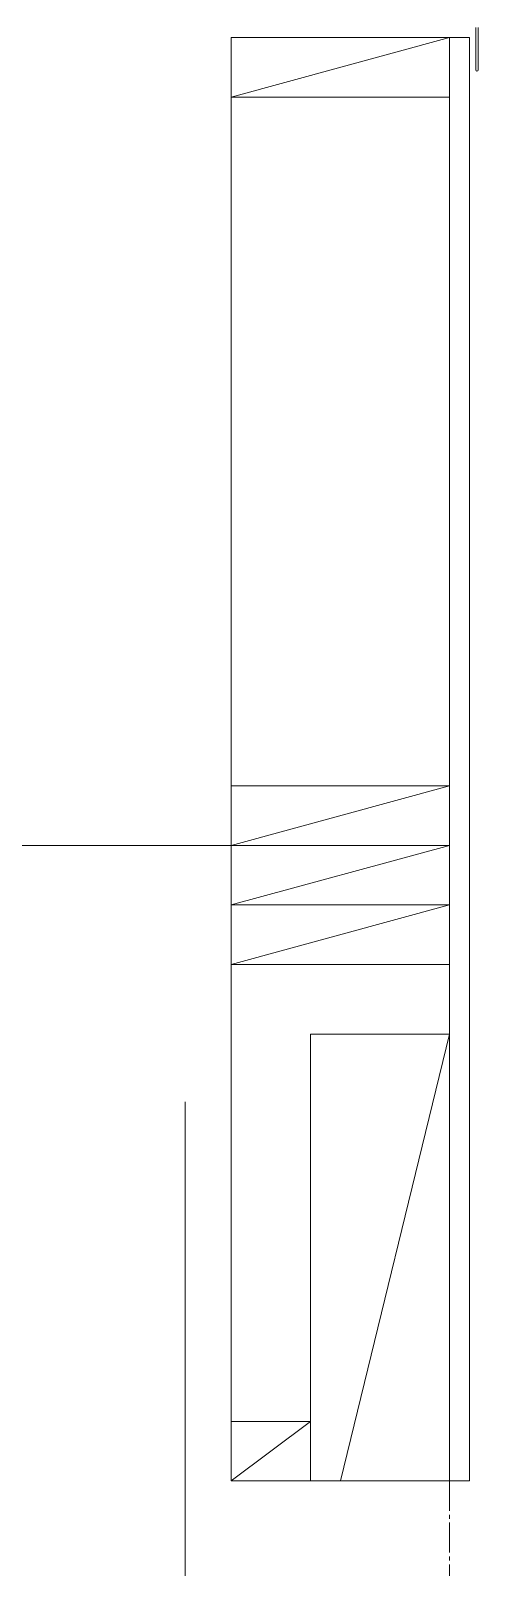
# Model space of a CAD drawing. Header units: inches. Extents: x -3905 to 10892, y 1064 to 9590.
# Drawn here: x 1080.33 to 1091.59, y 4181.62 to 4220.3 of the extents above; entities that cross this region are included whole.
import ezdxf

# ---------------------------------------------------------------- set-up
doc = ezdxf.new("R2010")
doc.units = ezdxf.units.IN
doc.header["$MEASUREMENT"] = 0
doc.linetypes.add('MYCENTER', pattern=[0.9375, 0.75, -0.0625, 0.0625, -0.0625])
doc.layers.add('SECTIONS', color=70, linetype='Continuous', lineweight=0)

# ---------------------------------------------------------------- blocks, each defined once
blk = doc.blocks.new('*U461')
at = {"color": 0, "lineweight": 0}
blk.add_line((0, 0), (5.5, 1.5), dxfattribs=at)
blk.add_lwpolyline([(0, 0), (5.5, 0), (5.5, 1.5), (0, 1.5)], close=True, dxfattribs=at)

msp = doc.modelspace()

# ---------------------------------------------------------------- linework, layer by layer
at = {"layer": 'SECTIONS', "linetype": 'Continuous', "lineweight": 0}
for p, q in [((1085.36675, 4199.79514), (1085.36675, 4220.12847)), ((1085.36675, 4220.12847), (1090.86675, 4220.12847)), ((1090.86675, 4199.79514), (1090.86675, 4220.12847)), ((1091.36675, 4220.12847), (1090.86675, 4220.12847)), ((1091.36675, 4220.12847), (1090.86675, 4220.12847)), ((1091.36675, 4183.79514), (1091.36675, 4220.12847)), ((1085.36675, 4183.79514), (1085.36675, 4199.79514)), ((1090.86675, 4195.04514), (1090.86675, 4196.79514)), ((1090.86675, 4195.04514), (1088.11675, 4183.79514)), ((1084.21575, 4193.33945), (1084.21575, 4102.67014)), ((1087.36675, 4185.29514), (1085.36675, 4183.79514)), ((1090.86675, 4183.79514), (1085.36675, 4183.79514)), ((1091.36675, 4183.79514), (1090.86675, 4183.79514))]:
    msp.add_line(p, q, dxfattribs=at)
at = {"layer": 'SECTIONS', "lineweight": 0}
msp.add_line((854.36675, 4199.79514), (1085.36675, 4199.79514), dxfattribs=at)
at = {"layer": 'SECTIONS', "linetype": 'MYCENTER', "lineweight": 0}
msp.add_line((1090.86675, 4183.79514), (1090.86675, 4102.67014), dxfattribs=at)
at = {"layer": 'SECTIONS', "lineweight": 0}
msp.add_lwpolyline([(1091.58675, 4220.37847), (1091.58675, 4219.31597, -1), (1091.52175, 4219.31597), (1091.52175, 4220.37847, 0.41421356)], format="xyb", dxfattribs=at)
at = {"layer": 'SECTIONS', "linetype": 'Continuous', "lineweight": 0}
for points in [[(1090.86675, 4183.79514), (1087.36675, 4183.79514), (1087.36675, 4195.04514), (1090.86675, 4195.04514)], [(1087.36675, 4183.79514), (1085.36675, 4183.79514), (1085.36675, 4185.29514), (1087.36675, 4185.29514)]]:
    msp.add_lwpolyline(points, close=True, dxfattribs=at)

# ---------------------------------------------------------------- block references
for p in [(1085.36675, 4218.62847), (1085.36675, 4199.79514), (1085.36675, 4198.29514), (1085.36675, 4196.79514)]:
    msp.add_blockref('*U461', p, dxfattribs=at)

doc.saveas('drawing.dxf')
